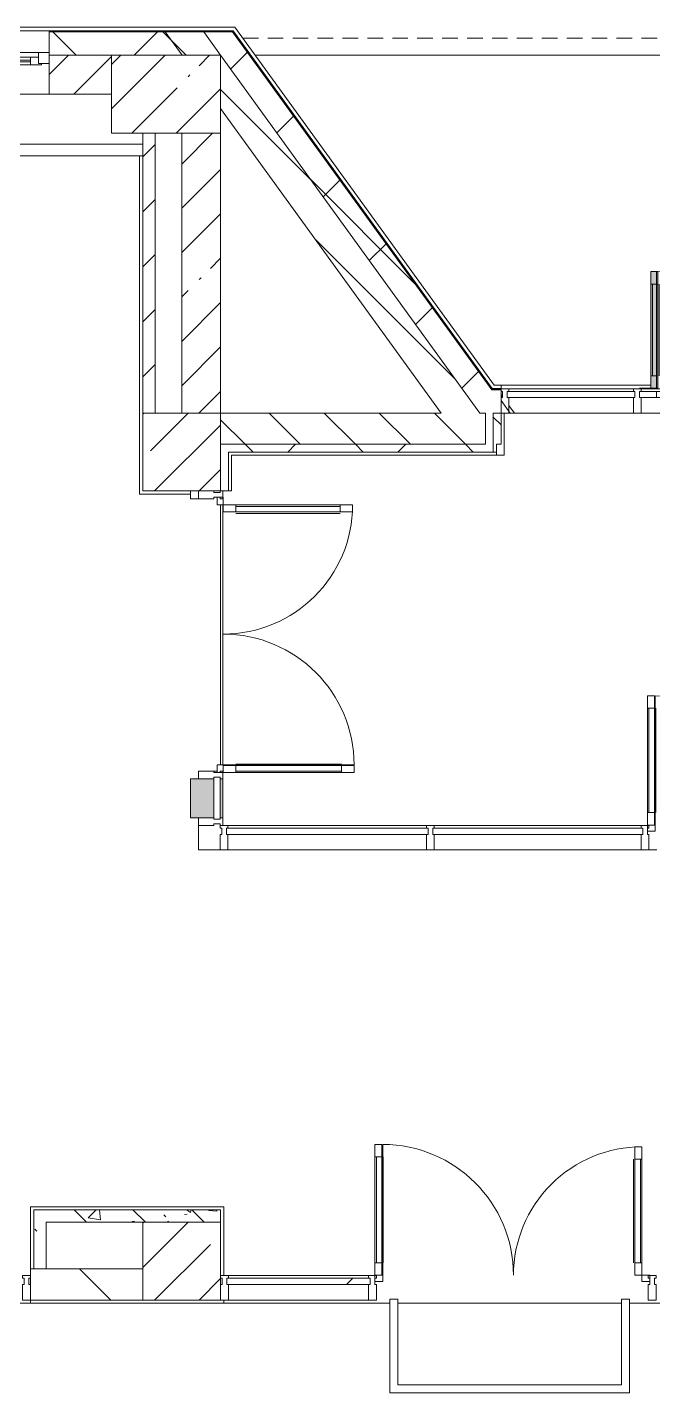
# Model space of a CAD drawing. Header units: millimetres. Extents: x -4185 to 186529, y -8553 to 29097.
# Drawn here: x 169328 to 173343, y 12805 to 21580 of the extents above; entities that cross this region are included whole.
import ezdxf

# ---------------------------------------------------------------- set-up
doc = ezdxf.new("R2010")
doc.units = ezdxf.units.MM
doc.linetypes.add('200_ШТРИХ__ш1_п0_6_', pattern=[160, 100, -60])
for name, color, linetype, lineweight, true_color in [('A-DETL-GENF-6', 7, 'Continuous', 5, 0xaaaaaa), ('A-DETL-GENF-7', 7, 'Continuous', 5, 0xe2e2e2), ('A-DOOR-3', 7, 'Continuous', 5, 0xaaaaaa), ('A-FLOR-1', 7, 'Continuous', 5, 0xaaaaaa), ('A-GLAZ-CWMG-4', 7, 'Continuous', 5, 0x383e42), ('I-WALL-5', 7, 'Continuous', 5, 0x787878)]:
    doc.layers.add(name, color=color, linetype=linetype, lineweight=lineweight, true_color=true_color)
for name, color, linetype, lineweight in [('A-DETL-MBND-1', 7, '200_ШТРИХ__ш1_п0_6_', 9), ('A-GLAZ-2', 7, 'Continuous', 5), ('A-GLAZ-CURT-2', 7, 'Continuous', 5), ('A-GLAZ-CWMG-2', 7, 'Continuous', 5), ('A-WALL', 7, 'Continuous', 9), ('A-WALL-2', 7, 'Continuous', 5), ('I-WALL-3', 7, 'Continuous', 5), ('S-COLS-2', 7, 'Continuous', 5)]:
    doc.layers.add(name, color=color, linetype=linetype, lineweight=lineweight)
pattern_1 = [(45, (59518.7, 0), (-353.5534, 353.5534), []), (135, (59518.7, 0), (-353.5534, -353.5534), [])]
pattern_2 = [(45, (59518.7, 0), (-285.1231, 285.1231), []), (45, (59803.8, 0), (-285.1231, 285.1231), [504.031, -100.806, 16.764, -84.042])]
pattern_3 = [(135, (59518.68, 0), (-176.7767, -176.7767), [])]
pattern_4 = [(135, (59518.7, 0), (-377.1708, -377.1708), [533.4, -88.9, 17.78, -88.9]), (135, (59518.7, 376.94), (-377.1708, -377.1708), []), (50, (59518.7, 0), (637.6445, -55.7866), [66.675, -733.425]), (355, (59518.7, 0), (-123.3494, 668.6992), [53.34, -586.74]), (100.451, (59571.8, -4.65), (514.299, 612.908), [56.665, -623.315]), (46.184, (59518.7, 177.8), (948.7764, -147.1497), [100.012, -1100.137]), (96.636, (59597.7, 165.5), (830.909, 865.997), [84.998, -934.973]), (351.184, (59518.7, 177.8), (830.918, 865.988), [80.01, -880.11]), (21, (59607.6, 133.35), (530.6506, -357.9283), [66.675, -733.425]), (326, (59607.6, 133.35), (216.308, 644.6585), [53.34, -586.74]), (71.451, (59651.8, 103.5), (746.9596, 286.7243), [56.665, -623.315]), (37.5, (59518.68, 0), (10.81053, 295.9426), [16.764, -562.864, 16.764, -578.866, -588.962]), (37.5, (59518.68, 0), (10.81053, 295.9426), [-1175.258, 16.764, -572.198]), (7.5, (59518.68, 0), (233.8692, 350.63175), [16.764, -322.834, 16.764, -549.529, -224.472]), (7.5, (59518.68, 0), (233.8692, 350.63175), [-905.891, 16.764, -207.708]), (327.5, (59320.43, 0), (474.5678, -20.0513), [16.764, -205.486, 16.764, -676.656, -920.115]), (327.5, (59320.43, 0), (474.5678, -20.0513), [-915.67, 16.764, -903.351]), (317.5, (59231.53, 0), (518.4522, 88.9934), [16.764, -272.161, 16.764, -443.738, -653.415]), (317.5, (59231.53, 0), (518.4522, 88.9934), [-749.427, 16.764, -636.651])]

# ---------------------------------------------------------------- blocks, each defined once
blk = doc.blocks.new('120_Окно_СКБ_1Ст - 120_Окно_СКБ_1Ст 900х2500_h_ с форточкой-22876038-1_10_1_птичка')
at = {"layer": 'A-GLAZ-2'}
for p, q in [((-450, -127), (-450, -57)), ((-450, -57), (-380, -57)), ((450, -57), (-450, -57)), ((-380, -57), (-380, -127)), ((380, -87), (-380, -87)), ((-380, -87), (-380, -127)), ((-330, -137), (-330, -87)), ((330, -137), (330, -87)), ((380, -127), (380, -57)), ((380, -57), (450, -57)), ((380, -127), (380, -87)), ((450, -57), (450, -127)), ((-380, -127), (-450, -127)), ((-450, -127), (-400, -127)), ((-380, -127), (-400, -127)), ((-400, -127), (-400, -137)), ((-400, -137), (400, -137)), ((400, -137), (-400, -137)), ((-330, -107), (330, -107)), ((330, -117), (-330, -117)), ((450, -127), (380, -127)), ((400, -127), (380, -127)), ((400, -127), (450, -127)), ((400, -137), (400, -127))]:
    blk.add_line(p, q, dxfattribs=at)
blk = doc.blocks.new('Системная панель - Стекло - 40мм-24261323-1_10_1_птичка')
at = {"layer": 'A-GLAZ-CURT-2'}
for p, q in [((410, 0), (-410, 0)), ((-410, 0), (-410, -40)), ((410, -40), (410, 0)), ((-410, -40), (410, -40))]:
    blk.add_line(p, q, dxfattribs=at)
blk = doc.blocks.new('Прямоугольный импост - Импост структурный с накладкой - 160мм-V195-1_10_1_птичка')
at = {"layer": 'A-GLAZ-CWMG-2'}
for p, q in [((113700.4, 19257), (112900.4, 19257)), ((113700.4, 19100), (112936, 19100))]:
    blk.add_line(p, q, dxfattribs=at)
blk = doc.blocks.new('Дверь_Витражная_СКБ_2Ст - ВН-5-31911725-1_10_1_птичка')
at = {"layer": 'A-DETL-GENF-7'}
for points in [[(-788, 20), (-743, 20), (-743, 770), (-788, 770), (-788, 40)], [(746, 20), (752, 20), (752, 774), (707, 774), (707, 20)]]:
    blk.add_hatch(color=256, dxfattribs=at).paths.add_polyline_path(points)
at = {"layer": 'A-DETL-GENF-6'}
for p, q in [((-788, 770), (-743, 770)), ((-788, 770), (-788, 20)), ((-743, 770), (-788, 770)), ((-788, 770), (-788, 20)), ((-743, 770), (-743, 20)), ((-743, 20), (-743, 770)), ((752, 774), (707, 774)), ((707, 774), (707, 20)), ((752, 774), (707, 774)), ((707, 774), (707, 20)), ((752, 774), (752, 20)), ((752, 20), (752, 774)), ((-788, 690), (-743, 690)), ((-778, 690), (-778, 100)), ((-734, 690), (-734, 100)), ((698, 694), (698, 100)), ((752, 694), (707, 694)), ((742, 694), (742, 100)), ((-788, 100), (-743, 100)), ((752, 100), (707, 100)), ((-752, 20), (-860, 20)), ((-752, 20), (-860, 20)), ((-743, 20), (-788, 20)), ((-788, 20), (-743, 20)), ((707, 20), (752, 20)), ((707, 20), (752, 20)), ((752, 20), (860, 20)), ((860, 20), (752, 20))]:
    blk.add_line(p, q, dxfattribs=at)
at = {"layer": 'A-DOOR-3'}
for p, q in [((-752, 770), (-752, 20)), ((752, 774), (752, 20)), ((-752, 0), (-860, 0)), ((-860, 0), (-860, -40)), ((-752, -40), (-752, 0)), ((860, 0), (752, 0)), ((752, 0), (752, -40)), ((860, -40), (860, 0)), ((-860, -40), (-752, -40)), ((752, -40), (860, -40))]:
    blk.add_line(p, q, dxfattribs=at)
for centre, radius, start, end in [((-752, 20), 750, 360, 90), ((752, 20), 754, 90, 180)]:
    blk.add_arc(centre, radius, start, end, dxfattribs=at)
blk = doc.blocks.new('Прямоугольный импост - Импост структурный с накладкой - 160мм-24260934-1_10_1_птичка')
at = {"layer": 'A-GLAZ-CWMG-2'}
for p, q in [((115450.4, 19257), (113750.4, 19257)), ((115352.4, 19240), (113848.4, 19240)), ((115352.4, 19200), (113848.4, 19200)), ((115450.4, 19100), (113750.4, 19100))]:
    blk.add_line(p, q, dxfattribs=at)
blk = doc.blocks.new('Прямоугольный импост - Импост структурный с накладкой - 160мм-18693360-1_10_1_птичка')
at = {"layer": 'A-GLAZ-CWMG-2'}
for p, q in [((-25, 40), (-25, 140)), ((-25, 140), (25, 140)), ((25, 140), (25, 40)), ((-15, 40), (-25, 40)), ((-25, -17), (-25, 0)), ((-25, 0), (-15, 0)), ((-15, 0), (-15, 40)), ((25, 0), (25, -17)), ((25, -17), (-25, -17))]:
    blk.add_line(p, q, dxfattribs=at)
blk = doc.blocks.new('Прямоугольный импост - Импост структурный с накладкой - 160мм Темный-V192-1_10_1_птичка')
at = {"layer": 'A-GLAZ-CWMG-2'}
for p, q in [((-50, 0), (-50, 17)), ((-50, 17), (0, 17)), ((-40, 0), (-50, 0)), ((-40, -40), (-40, 0)), ((0, 0), (-10, 0)), ((-10, 0), (-10, -40)), ((0, 17), (0, 0)), ((-50, -140), (-50, -40)), ((-50, -40), (-40, -40)), ((-10, -40), (0, -40)), ((0, -40), (0, -140)), ((0, -140), (-50, -140))]:
    blk.add_line(p, q, dxfattribs=at)
blk = doc.blocks.new('Дверь_Витражная_остекление_ - ВВ-14 остекление-32472302-1_10_1_птичка')
at = {"layer": 'A-DETL-GENF-7'}
blk.add_hatch(color=256, dxfattribs=at).paths.add_polyline_path([(-792.9, -20), (-835, -20), (-835, -41.3), (-818.7, -33.1)])
at = {"layer": 'A-DETL-GENF-6'}
for p, q in [((-790, -20), (-835, -20)), ((-835, -860), (-835, -20)), ((-790, -20), (-835, -20)), ((-835, -20), (-835, -860)), ((-790, -860), (-790, -20)), ((-790, -860), (-790, -20)), ((840, -850), (840, -20)), ((840, -20), (840, -850)), ((885, -850), (885, -20)), ((885, -850), (885, -20)), ((-835, -100), (-790, -100)), ((-825, -780), (-825, -100)), ((-781, -780), (-781, -100)), ((831, -770), (831, -100)), ((885, -100), (840, -100)), ((875, -770), (875, -100)), ((-835, -780), (-790, -780)), ((885, -770), (840, -770)), ((-835, -860), (-790, -860)), ((-835, -860), (-790, -860)), ((885, -850), (840, -850)), ((840, -850), (885, -850))]:
    blk.add_line(p, q, dxfattribs=at)
at = {"layer": 'A-DOOR-3'}
for p, q in [((-885, 20), (-835, 20)), ((-885, -20), (-885, 20)), ((-835, 20), (-835, -20)), ((835, 20), (885, 20)), ((835, -20), (835, 20)), ((885, 20), (885, -20)), ((-835, -20), (-885, -20)), ((-835, -860), (-835, -20)), ((835, -850), (835, -20)), ((885, -20), (835, -20))]:
    blk.add_line(p, q, dxfattribs=at)
for centre, radius, start, end in [((-835, -20), 840, 270, 0), ((835, -20), 830, 180, 270)]:
    blk.add_arc(centre, radius, start, end, dxfattribs=at)
blk = doc.blocks.new('BSC_Колонна _Прямоугольная - 500х500-21690934-1_10_1_птичка')
at = {"layer": 'S-COLS-2'}
h = blk.add_hatch(dxfattribs=at)
h.set_pattern_fill('FP_155', color=256, style=0, pattern_type=2)
h.set_pattern_definition([(45, (-110800, -18850), (-285.1231, 285.1231), []), (45, (-110514.88, -18850), (-285.1231, 285.1231), [504.031, -100.806, 16.764, -84.042])])
h.paths.add_polyline_path([(148.5, -250), (250, -250), (250, 250), (-250, 250), (-250, -250), (132.5, -250)])
for p, q in [((250, 250), (-250, 250)), ((-250, 250), (-250, -250)), ((250, -250), (250, 250)), ((-250, -250), (250, -250))]:
    blk.add_line(p, q, dxfattribs=at)
blk = doc.blocks.new('Системная панель - Стекло - 40мм-32472403-1_10_1_птичка')
at = {"layer": 'A-GLAZ-CURT-2'}
for p, q in [((674.2, 40), (-674.2, 40)), ((-674.2, 40), (-674.2, 0)), ((-674.2, 0), (674.2, 0)), ((674.2, 0), (674.2, 40))]:
    blk.add_line(p, q, dxfattribs=at)
blk = doc.blocks.new('Прямоугольный импост - Импост структурный с накладкой - 160мм Темный-32472298-1_10_1_птичка')
at = {"layer": 'A-GLAZ-CWMG-2'}
for p, q in [((112422, 16450), (113750.4, 16450)), ((112422, 16293), (113750.4, 16293))]:
    blk.add_line(p, q, dxfattribs=at)
blk = doc.blocks.new('Прямоугольный импост - Импост структурный с накладкой - 160мм Темный-V194-1_10_1_птичка')
at = {"layer": 'A-GLAZ-CWMG-2'}
for p, q in [((-25, 0), (-25, 17)), ((-25, 17), (25, 17)), ((-15, 0), (-25, 0)), ((-15, -40), (-15, 0)), ((25, 0), (15, 0)), ((15, 0), (15, -40)), ((25, 17), (25, 0)), ((-25, -140), (-25, -40)), ((-25, -40), (-15, -40)), ((15, -40), (25, -40)), ((25, -40), (25, -140)), ((25, -140), (-25, -140))]:
    blk.add_line(p, q, dxfattribs=at)
blk = doc.blocks.new('Прямоугольный импост - Импост структурный с накладкой - 160мм Темный-32356295-1_10_1_птичка')
at = {"layer": 'A-GLAZ-CWMG-2'}
for p, q in [((-50, 40), (-50, 140)), ((-50, 140), (0, 140)), ((0, 140), (0, 40)), ((-40, 40), (-50, 40)), ((-50, -17), (-50, 0)), ((-50, 0), (-40, 0)), ((-40, 0), (-40, 40)), ((-10, 40), (-10, 0)), ((0, 40), (-10, 40)), ((-10, 0), (0, 0)), ((0, 0), (0, -17)), ((0, -17), (-50, -17))]:
    blk.add_line(p, q, dxfattribs=at)
blk = doc.blocks.new('Дверь_Витражная_остекление_ - ВВ-15 остекление-32355915-1_10_1_птичка')
at = {"layer": 'A-DETL-GENF-6'}
for p, q in [((-835, 850), (-790, 850)), ((-835, 850), (-835, 20)), ((-790, 850), (-835, 850)), ((-835, 850), (-835, 20)), ((-790, 850), (-790, 20)), ((-790, 20), (-790, 850)), ((885, 860), (840, 860)), ((840, 860), (840, 20)), ((885, 860), (840, 860)), ((840, 860), (840, 20)), ((885, 860), (885, 20)), ((885, 20), (885, 860)), ((-835, 770), (-790, 770)), ((-825, 770), (-825, 100)), ((-781, 770), (-781, 100)), ((831, 780), (831, 100)), ((885, 780), (840, 780)), ((875, 780), (875, 100)), ((-835, 100), (-790, 100)), ((885, 100), (840, 100)), ((-790, 20), (-835, 20)), ((-835, 20), (-790, 20))]:
    blk.add_line(p, q, dxfattribs=at)
at = {"layer": 'A-DOOR-3'}
for p, q in [((-835, 850), (-835, 20)), ((835, 860), (835, 20)), ((-835, 20), (-885, 20)), ((-885, 20), (-885, -20)), ((-835, -20), (-835, 20)), ((885, 20), (835, 20)), ((835, 20), (835, -20)), ((885, -20), (885, 20)), ((-885, -20), (-835, -20)), ((835, -20), (885, -20))]:
    blk.add_line(p, q, dxfattribs=at)
for centre, radius, start, end in [((-835, 20), 830, 360, 90), ((835, 20), 840, 90, 180)]:
    blk.add_arc(centre, radius, start, end, dxfattribs=at)
blk = doc.blocks.new('Прямоугольный импост - Импост структурный с накладкой - 160мм-32356289-1_10_1_птичка')
at = {"layer": 'A-GLAZ-CWMG-2'}
for p, q in [((-25, 140), (25, 140)), ((25, 140), (25, 40)), ((-15, 40), (-25, 40)), ((-25, 0), (-15, 0)), ((-15, 0), (-15, 40)), ((15, 40), (15, 0)), ((25, 40), (15, 40)), ((15, 0), (25, 0)), ((25, 0), (25, -17)), ((-25, -17), (-25, -3)), ((25, -17), (-25, -17))]:
    blk.add_line(p, q, dxfattribs=at)
blk = doc.blocks.new('Системная панель - Стекло - 40мм-32356190-1_10_1_птичка')
at = {"layer": 'A-GLAZ-CURT-2'}
for p, q in [((135, 0), (-135, 0)), ((-135, 0), (-135, -40)), ((135, -40), (135, 0)), ((-135, -40), (135, -40))]:
    blk.add_line(p, q, dxfattribs=at)
blk = doc.blocks.new('Прямоугольный импост - Импост структурный с накладкой - 190мм-32819534-1_10_1_птичка')
at = {"layer": 'A-GLAZ-CWMG-4'}
for points in [[(110857, 16500), (111007, 16500), (111007, 16750), (110857, 16745), (110857, 16505)], [(111064, 16500), (111064, 16750), (111047, 16750), (111047, 16500)]]:
    blk.add_hatch(color=256, dxfattribs=at).paths.add_polyline_path(points)
at = {"layer": 'A-GLAZ-CWMG-2'}
for p, q in [((110857, 16750), (110907, 16750)), ((110857, 16500), (110857, 16750)), ((111064, 16500), (111064, 16750)), ((110907, 16500), (110857, 16500))]:
    blk.add_line(p, q, dxfattribs=at)
blk = doc.blocks.new('Прямоугольный импост - Импост структурный с накладкой - 160мм Темный-32356291-1_10_1_птичка')
at = {"layer": 'A-GLAZ-CWMG-2'}
for p, q in [((-25, 40), (-25, 140)), ((-25, 140), (25, 140)), ((25, 140), (25, 40)), ((-15, 40), (-25, 40)), ((-25, -17), (-25, 0)), ((-25, 0), (-15, 0)), ((-15, 0), (-15, 40)), ((15, 40), (15, 0)), ((25, 40), (15, 40)), ((15, 0), (25, 0)), ((25, 0), (25, -17)), ((25, -17), (-25, -17))]:
    blk.add_line(p, q, dxfattribs=at)
blk = doc.blocks.new('Прямоугольный импост - Импост структурный с накладкой - 160мм-22960065-1_10_1_птичка')
at = {"layer": 'A-GLAZ-CWMG-2'}
for p, q in [((0, 140), (-50, 140)), ((-50, 140), (-50, 40)), ((0, 40), (0, 140)), ((-50, 40), (-40, 40)), ((-40, 0), (-50, 0)), ((-50, 0), (-50, -17)), ((-40, 40), (-40, 0)), ((-10, 0), (-10, 40)), ((-10, 40), (0, 40)), ((0, 0), (-10, 0)), ((0, -17), (0, 0)), ((-50, -17), (0, -17))]:
    blk.add_line(p, q, dxfattribs=at)
blk = doc.blocks.new('BSC_Колонна _Прямоугольная - 700х500-V239-1_10_1_птичка')
at = {"layer": 'S-COLS-2'}
h = blk.add_hatch(dxfattribs=at)
h.set_pattern_fill('FP_194', color=256, style=0, pattern_type=2)
h.set_pattern_definition([(45, (-110700, -21150), (-285.1231, 285.1231), []), (45, (-110414.88, -21150), (-285.1231, 285.1231), [504.031, -100.806, 16.764, -84.042])])
h.paths.add_polyline_path([(-350, -250), (350, -250), (350, 250), (-350, 250), (-350, 0)])
for p, q in [((350, 250), (-350, 250)), ((-350, 250), (-350, -250)), ((350, -250), (350, 250)), ((-350, -250), (350, -250))]:
    blk.add_line(p, q, dxfattribs=at)
blk = doc.blocks.new('Системная панель - Стекло - 40мм-32472267-1_10_1_птичка')
at = {"layer": 'A-GLAZ-CURT-2'}
for p, q in [((647.5, 40), (-647.5, 40)), ((-647.5, 40), (-647.5, 0)), ((-647.5, 0), (647.5, 0)), ((647.5, 0), (647.5, 40))]:
    blk.add_line(p, q, dxfattribs=at)
blk = doc.blocks.new('Прямоугольный импост - Импост структурный с накладкой - 160мм Темный-32472263-1_10_1_птичка')
at = {"layer": 'A-GLAZ-CWMG-2'}
for p, q in [((111097, 16450), (112372, 16450)), ((111097, 16293), (112372, 16293))]:
    blk.add_line(p, q, dxfattribs=at)
blk = doc.blocks.new('Системная панель - Стекло - 40мм-32354452-1_10_1_птичка')
at = {"layer": 'A-GLAZ-CURT-2'}
h = blk.add_hatch(dxfattribs=at)
h.set_pattern_fill('FP_200', color=256, style=0, pattern_type=2)
h.set_pattern_definition([(225, (112050.2, 13040), (1414.214, -1414.214), [1000, -3000]), (225, (113050.2, 13540), (1414.214, -1414.214), [3000, -1000]), (225, (111050.2, 14040), (1414.214, -1414.214), [1000, -3000])])
h.paths.add_polyline_path([(460.2, 40), (-460.2, 40), (-459.8, 0), (460.2, 0)])
for p, q in [((460.2, 40), (-460.2, 40)), ((-460.2, 40), (-460.2, 0)), ((-460.2, 0), (460.2, 0)), ((460.2, 0), (460.2, 40))]:
    blk.add_line(p, q, dxfattribs=at)
blk = doc.blocks.new('Прямоугольный импост - Импост структурный с накладкой - 160мм Темный-32355003-1_10_1_птичка')
at = {"layer": 'A-GLAZ-CWMG-2'}
for p, q in [((111100, 13557), (112000.4, 13557)), ((111100, 13400), (112000.4, 13400))]:
    blk.add_line(p, q, dxfattribs=at)
blk = doc.blocks.new('Прямоугольный импост - Импост структурный с накладкой - 190мм-32819424-1_10_1_птичка')
at = {"layer": 'A-GLAZ-CWMG-2'}
for p, q in [((0, 190), (-50, 190)), ((-50, 190), (-50, 40)), ((-50, 40), (-40, 40)), ((-40, 0), (-50, 0)), ((-50, 0), (-50, -17)), ((-40, 40), (-40, 0)), ((-10, 0), (-10, 40)), ((-10, 40), (0, 40)), ((0, 0), (-10, 0)), ((-50, -17), (0, -17)), ((0, -17), (0, -3))]:
    blk.add_line(p, q, dxfattribs=at)
blk = doc.blocks.new('Прямоугольный импост - Импост структурный с накладкой - 160мм Темный-30755595-1_10_1_птичка')
at = {"layer": 'A-GLAZ-CWMG-2'}
for p, q in [((0, 17), (-50, 17)), ((-50, 17), (-50, 0)), ((-50, 0), (-40, 0)), ((-40, 0), (-40, -40)), ((-10, -40), (-10, 0)), ((-10, 0), (0, 0)), ((0, 0), (0, 17)), ((-40, -40), (-50, -40)), ((-50, -40), (-50, -140)), ((0, -40), (-10, -40)), ((0, -140), (0, -40)), ((-50, -140), (0, -140))]:
    blk.add_line(p, q, dxfattribs=at)
blk = doc.blocks.new('Дверь_Витражная_остекление_ - ВВ-13 остекление-32355241-1_10_1_птичка')
at = {"layer": 'A-DETL-GENF-6'}
for p, q in [((-787.5, -20), (-832.5, -20)), ((-832.5, -845), (-832.5, -20)), ((-787.5, -20), (-832.5, -20)), ((-832.5, -20), (-832.5, -845)), ((-787.5, -845), (-787.5, -20)), ((-787.5, -845), (-787.5, -20)), ((837.5, -860), (837.5, -20)), ((837.5, -20), (837.5, -860)), ((882.5, -860), (882.5, -20)), ((882.5, -860), (882.5, -20)), ((-832.5, -100), (-787.5, -100)), ((-822.5, -765), (-822.5, -100)), ((-778.5, -765), (-778.5, -100)), ((828.5, -780), (828.5, -100)), ((882.5, -100), (837.5, -100)), ((872.5, -780), (872.5, -100)), ((-832.5, -765), (-787.5, -765)), ((882.5, -780), (837.5, -780)), ((-832.5, -845), (-787.5, -845)), ((-832.5, -845), (-787.5, -845)), ((882.5, -860), (837.5, -860)), ((837.5, -860), (882.5, -860))]:
    blk.add_line(p, q, dxfattribs=at)
at = {"layer": 'A-DOOR-3'}
for p, q in [((-882.5, 20), (-832.5, 20)), ((-882.5, -20), (-882.5, 20)), ((-832.5, 20), (-832.5, -20)), ((832.5, 20), (882.5, 20)), ((832.5, -20), (832.5, 20)), ((882.5, 20), (882.5, -20)), ((-832.5, -20), (-882.5, -20)), ((-832.5, -845), (-832.5, -20)), ((832.5, -860), (832.5, -20)), ((882.5, -20), (832.5, -20))]:
    blk.add_line(p, q, dxfattribs=at)
for centre, radius, start, end in [((-832.5, -20), 825, 270, 0), ((832.5, -20), 840, 180, 270)]:
    blk.add_arc(centre, radius, start, end, dxfattribs=at)
blk = doc.blocks.new('Зашивка приборов отопления1 - Зашивка приборов отопления-33268338-1_10_1_птичка')
at = {"layer": 'A-WALL-2'}
for p, q in [((109950, 21150), (109050, 21150)), ((108470, 20829), (110550, 20829)), ((110550, 20829), (108470, 20829)), ((108470, 20754), (110550, 20754))]:
    blk.add_line(p, q, dxfattribs=at)

msp = doc.modelspace()

# ---------------------------------------------------------------- hatches: boundary and pattern name
at = {"layer": 'A-WALL-2'}
h = msp.add_hatch(dxfattribs=at)
h.set_pattern_fill('FP_109', color=256, style=0, pattern_type=2)
h.set_pattern_definition(pattern_1)
h.paths.add_polyline_path([(162968.7, 21400), (164168.7, 21400), (164168.7, 21550), (162968.7, 21550), (162968.7, 21486)])
h.paths.add_polyline_path([(169468.7, 21400), (170321.8, 21400), (170213.3, 21550), (169468.7, 21550)])
h.paths.add_polyline_path([(152578.7, 21400), (152828.7, 21400), (152825.1, 21550), (152578.7, 21550)])
h.paths.add_polyline_path([(168568.7, 21400), (168568.7, 21550), (167268.7, 21550), (167268.7, 21400), (168143.5, 21400)])
h.paths.add_polyline_path([(156198.7, 21400), (160668.7, 21400), (160668.7, 21550), (156128.7, 21550), (156128.7, 21400)])
h.paths.add_polyline_path([(170753.8, 21400), (170645.3, 21550), (170460.2, 21550), (170568.7, 21400), (170645.3, 21400)])
h.paths.add_polyline_path([(166368.7, 21400), (166368.7, 21550), (165068.7, 21550), (165068.7, 21400), (166284.6, 21400)])
h = msp.add_hatch(dxfattribs=at)
h.set_pattern_fill('FP_91', color=256, style=0, pattern_type=2)
h.set_pattern_definition(pattern_3)
h.paths.add_polyline_path([(171985.7, 19100), (172232.5, 19100), (170568.7, 21400), (170568.7, 21058.8), (171861.4, 19271.7)])
h.paths.add_polyline_path([(170321.8, 21400), (170568.7, 21400), (170460.2, 21550), (170213.3, 21550)])
h = msp.add_hatch(dxfattribs=at)
h.set_pattern_fill('FP_109', color=256, style=0, pattern_type=2)
h.set_pattern_definition(pattern_1)
h.paths.add_polyline_path([(172409.1, 19100), (172417.6, 19100), (172319.1, 19236.2), (172339.1, 19100), (172389.1, 19100)])
h.paths.add_polyline_path([(172232.5, 19100), (172269.1, 19100), (172269.1, 19305.3), (170753.8, 21400), (170568.7, 21400), (172207.6, 19134.5)])
h = msp.add_hatch(dxfattribs=at)
h.set_pattern_fill('FP_109', color=256, style=0, pattern_type=2)
h.set_pattern_definition(pattern_1)
h.paths.add_polyline_path([(172427.5, 19100), (172409.1, 19125), (172419.1, 19100)])
h.paths.add_polyline_path([(172324.5, 19100), (172339.1, 19100), (172319.1, 19218.2), (172319.1, 19100)])
h.paths.add_polyline_path([(180370.7, 19100), (180378.7, 19100), (180375.7, 19250), (178936.7, 19250), (178936.7, 19100), (179297.2, 19100)])
h.paths.add_polyline_path([(177528.7, 19100), (177720.7, 19100), (177720.7, 19250), (175019.1, 19250), (175019.1, 19100), (177438.3, 19100)])
h.paths.add_polyline_path([(172375, 19158.9), (172376.2, 19170.9), (172369.1, 19180.7), (172369.1, 19250), (172319, 19250), (172324.5, 19228.8), (172369.1, 19167.1)])
h = msp.add_hatch(dxfattribs=at)
h.set_pattern_fill('FP_91', color=256, style=0, pattern_type=2)
h.set_pattern_definition(pattern_3)
h.paths.add_polyline_path([(170628.7, 18900), (172269.1, 18900), (172269.1, 19100), (170568.7, 19100), (170568.7, 18900), (170618.7, 18900)])
h.paths.add_polyline_path([(177262.9, 18900), (177328.7, 18900), (177328.7, 19100), (175619.1, 19100), (175619.1, 18900), (177258.7, 18900)])
h.paths.add_polyline_path([(172369.1, 18900), (172369.1, 19100), (172319.1, 19100), (172319.1, 18900), (172339.1, 18900)])
h.paths.add_polyline_path([(175069.1, 18900), (175069.1, 19100), (175019.1, 19097), (175023, 18900), (175051.8, 18900)])
at = {"layer": 'I-WALL-3'}
h = msp.add_hatch(dxfattribs=at)
h.set_pattern_fill('FP_90', color=256, style=0, pattern_type=2)
h.set_pattern_definition(pattern_2)
h.paths.add_polyline_path([(162968.7, 21150), (164168.7, 21150), (164168.7, 21400), (162968.7, 21400), (162968.7, 21217.1)])
h.paths.add_polyline_path([(160318.7, 21150), (160668.7, 21150), (160668.7, 21400), (160318.7, 21400), (160318.7, 21153.4)])
h.paths.add_polyline_path([(165568.7, 21150), (166368.7, 21150), (166368.7, 21400), (165568.7, 21400), (165568.7, 21246.2)])
h.paths.add_polyline_path([(167743.7, 21150), (168568.7, 21150), (168568.7, 21400), (167268.7, 21400), (167268.7, 21150), (167693.7, 21150)])
h.paths.add_polyline_path([(169468.7, 21150), (169868.7, 21150), (169868.7, 21400), (169468.7, 21400), (169468.7, 21342.3)])
h = msp.add_hatch(dxfattribs=at)
h.set_pattern_fill('FP_107', color=256, style=0, pattern_type=2)
h.set_pattern_definition([(45, (59518.68, 0), (-176.7767, 176.7767), [])])
h.paths.add_polyline_path([(170068.7, 19100), (170148.7, 19100), (170148.7, 20900), (170068.7, 20900), (170068.7, 19120)])
h = msp.add_hatch(dxfattribs=at)
h.set_pattern_fill('FP_90', color=256, style=0, pattern_type=2)
h.set_pattern_definition(pattern_2)
h.paths.add_polyline_path([(170568.7, 19100), (170568.7, 20900), (170318.7, 20900), (170321.8, 19100), (170385.7, 19100)])
h = msp.add_hatch(dxfattribs=at)
h.set_pattern_fill('FP_109', color=256, style=0, pattern_type=2)
h.set_pattern_definition(pattern_1)
h.paths.add_polyline_path([(172211.8, 18850), (172319.1, 18850), (172319.1, 18900), (170618.7, 18900), (170623.8, 18850), (171861.4, 18850)])
h = msp.add_hatch(dxfattribs=at)
h.set_pattern_fill('FP_108', color=256, style=0, pattern_type=2)
h.set_pattern_definition([(135, (59518.7, 0), (-353.5534, -353.5534), [])])
h.paths.add_polyline_path([(165001.6, 13400), (165068.7, 13400), (165068.7, 13600), (164918.7, 13600), (164918.7, 13400)])
h.paths.add_polyline_path([(170068.7, 13400), (170068.7, 13600), (169347.7, 13600), (169348.7, 13400), (170002.5, 13400)])
h.paths.add_polyline_path([(165568.7, 13400), (166128.7, 13400), (166128.7, 13600), (165568.7, 13600)])
h.paths.add_polyline_path([(160707.7, 13400), (160916.7, 13400), (160916.7, 13600), (160618.7, 13600), (160618.7, 13400), (160696.7, 13400)])
at = {"layer": 'I-WALL-5'}
h = msp.add_hatch(dxfattribs=at)
h.set_pattern_fill('FP_120', color=256, style=0, pattern_type=2)
h.set_pattern_definition(pattern_4)
h.paths.add_polyline_path([(169368.7, 13600), (169448.7, 13600), (169448.7, 13980), (169368.7, 13980)])
h = msp.add_hatch(dxfattribs=at)
h.set_pattern_fill('FP_120', color=256, style=0, pattern_type=2)
h.set_pattern_definition(pattern_4)
h.paths.add_polyline_path([(170068.7, 13900), (170568.7, 13900), (170568.7, 13980), (169448.7, 13980), (169448.7, 13900), (170002.5, 13900)])
at = {"layer": 'S-COLS-2'}
h = msp.add_hatch(dxfattribs=at)
h.set_pattern_fill('FP_90', color=256, style=0, pattern_type=2)
h.set_pattern_definition(pattern_2)
h.paths.add_polyline_path([(170568.7, 13400), (170568.7, 13900), (170068.7, 13900), (170068.7, 13400), (170425.7, 13400)])

# ---------------------------------------------------------------- linework, layer by layer
at = {"layer": 'A-DETL-MBND-1'}
for p, q in [((170711.3, 21510), (179488.7, 21510)), ((179488.7, 21400), (170790.8, 21400))]:
    msp.add_line(p, q, dxfattribs=at)
at = {"layer": 'A-FLOR-1'}
for p, q in [((179488.7, 21400), (170790.8, 21400)), ((170048.7, 19120), (170048.7, 20754)), ((170047.7, 18580), (170047.7, 19120)), ((170047.7, 19120), (170048.7, 19120)), ((172389.1, 19100), (172389.1, 18830)), ((172389.1, 18830), (172339.1, 18830)), ((170375.7, 18580), (170047.7, 18580)), ((170568.7, 16840), (170568.7, 18510)), ((170582.7, 18510), (170582.7, 16840)), ((170525.7, 16800), (170545.7, 16800)), ((170425.7, 16293), (170425.7, 16450)), ((170565.7, 16293), (170425.7, 16293)), ((173369.1, 16293), (173319.1, 16293)), ((169348.7, 13600), (169348.7, 14000)), ((169348.7, 14000), (170588.7, 14000)), ((170588.7, 14000), (170588.7, 13557)), ((167802.5, 13380), (170588.7, 13380)), ((169348.7, 13380), (169348.7, 13400.3)), ((170588.7, 13400), (170588.7, 13380)), ((170588.7, 13380), (171655.7, 13380)), ((171705.7, 13404.6), (171655.7, 13404.6)), ((171655.7, 13404.6), (171655.7, 12804.6)), ((171705.7, 12854.6), (171705.7, 13404.6)), ((173142.9, 13380), (171705.7, 13380)), ((173192.9, 13404.6), (173142.9, 13404.6)), ((173142.9, 13404.6), (173142.9, 12854.6)), ((173192.9, 12804.6), (173192.9, 13404.6)), ((173192.9, 13380), (179878.7, 13380)), ((173142.9, 12854.6), (171705.7, 12854.6)), ((171655.7, 12804.6), (173192.9, 12804.6))]:
    msp.add_line(p, q, dxfattribs=at)
at = {"layer": 'A-WALL'}
for p, q in [((169468.7, 21553), (170653, 21553)), ((169468.7, 21550), (170645.3, 21550)), ((170213.3, 21550), (170321.8, 21400)), ((170460.2, 21550), (170568.7, 21400)), ((172309.1, 19250), (170645.3, 21550)), ((172310.7, 19253), (170646.8, 21553)), ((169468.7, 21400), (169868.7, 21400)), ((172369.1, 19250), (172309.1, 19250)), ((172369.1, 19253), (172310.7, 19253)), ((172269.1, 18900), (172269.1, 19100)), ((172319.1, 19100), (172319.1, 18900)), ((172319.1, 19100), (172427.5, 19100)), ((170698.1, 18900), (170568.7, 18900)), ((170618.7, 18850), (170618.7, 18600)), ((172339.1, 18850), (170618.7, 18850))]:
    msp.add_line(p, q, dxfattribs=at)
at = {"layer": 'A-WALL-2'}
for p, q in [((156088.7, 21580), (170660.6, 21580)), ((170649.4, 21558), (165068.7, 21558)), ((169468.7, 21558), (169468.7, 21400)), ((172313.2, 19258), (170649.4, 21558)), ((170660.6, 21580), (172324.5, 19280)), ((170568.7, 21400), (172232.5, 19100)), ((170568.7, 21058.8), (171985.7, 19100)), ((172369.1, 19258), (172313.2, 19258)), ((172324.5, 19280), (173331.1, 19280)), ((172369.1, 19180.7), (172369.1, 19280)), ((172369.1, 19218.2), (172379.1, 19204.4)), ((172427.5, 19100), (172369.1, 19180.7)), ((172419.1, 19149.1), (172454.7, 19100)), ((171985.7, 19100), (170568.7, 19100)), ((172269.1, 19100), (172232.5, 19100)), ((172369.1, 18900), (172369.1, 19100)), ((172427.5, 19100), (172454.7, 19100)), ((170698.1, 18900), (172269.1, 18900)), ((172339.1, 18900), (172369.1, 18900))]:
    msp.add_line(p, q, dxfattribs=at)
at = {"layer": 'I-WALL-3'}
for p, q in [((169468.7, 21400), (169468.7, 21150)), ((169868.7, 21150), (167988.7, 21150)), ((170068.7, 20900), (170068.7, 19100)), ((170148.7, 19100), (170148.7, 20900)), ((170318.7, 20900), (170318.7, 19100)), ((170568.7, 19100), (170568.7, 20900)), ((172319.1, 18900), (172319.1, 18850)), ((172339.1, 18830), (172339.1, 18900)), ((170638.7, 18600), (170638.7, 18830)), ((170638.7, 18830), (172339.1, 18830)), ((170568.7, 18600), (170638.7, 18600)), ((169368.7, 13980), (169368.7, 13600)), ((170568.7, 13980), (169368.7, 13980)), ((170568.7, 13900), (170568.7, 13980)), ((169448.7, 13600), (169448.7, 13900)), ((169448.7, 13900), (170568.7, 13900)), ((170068.7, 13600), (169347.7, 13600)), ((169347.7, 13600), (169347.7, 13400)), ((170068.7, 13400), (170068.7, 13600)), ((169347.7, 13400), (170068.7, 13400))]:
    msp.add_line(p, q, dxfattribs=at)
at = {"layer": 'S-COLS-2'}
for p, q in [((170568.7, 13900), (170068.7, 13900)), ((170068.7, 13900), (170068.7, 13600)), ((170568.7, 13400), (170568.7, 13900)), ((170068.7, 13600), (170068.7, 13400)), ((170068.7, 13400), (170568.7, 13400))]:
    msp.add_line(p, q, dxfattribs=at)

# ---------------------------------------------------------------- block references
at = {"layer": 'A-DOOR-3'}
msp.add_blockref('Дверь_Витражная_СКБ_2Ст - ВН-5-31911725-1_10_1_птичка', (174119.1, 19240), dxfattribs=at)
for name, p, rotation in [('Дверь_Витражная_остекление_ - ВВ-15 остекление-32355915-1_10_1_птичка', (170565.7, 17675), 270), ('Дверь_Витражная_остекление_ - ВВ-14 остекление-32472302-1_10_1_птичка', (174194.1, 16433), 180), ('Дверь_Витражная_остекление_ - ВВ-13 остекление-32355241-1_10_1_птичка', (172441.6, 13540), 180)]:
    msp.add_blockref(name, p, dxfattribs=dict(at, rotation=rotation))
at = {"layer": 'A-GLAZ-2'}
msp.add_blockref('120_Окно_СКБ_1Ст - 120_Окно_СКБ_1Ст 900х2500_h_ с форточкой-22876038-1_10_1_птичка', (169018.7, 21475), dxfattribs=at)
at = {"layer": 'A-GLAZ-CURT-2'}
msp.add_blockref('Системная панель - Стекло - 40мм-24261323-1_10_1_птичка', (172819.1, 19240), dxfattribs=at)
for name, p, rotation in [('Системная панель - Стекло - 40мм-32356190-1_10_1_птичка', (170565.7, 16625), 270), ('Системная панель - Стекло - 40мм-32472267-1_10_1_птичка', (171253.2, 16433), 180), ('Системная панель - Стекло - 40мм-32472403-1_10_1_птичка', (172604.9, 16433), 180), ('Системная панель - Стекло - 40мм-32354452-1_10_1_птичка', (171068.9, 13540), 180)]:
    msp.add_blockref(name, p, dxfattribs=dict(at, rotation=rotation))
at = {"layer": 'A-GLAZ-CWMG-2'}
for name, p, rotation in [('Прямоугольный импост - Импост структурный с накладкой - 160мм-22960065-1_10_1_птичка', (172369.1, 19240), 180), ('Прямоугольный импост - Импост структурный с накладкой - 190мм-32819424-1_10_1_птичка', (170565.7, 18600), 90)]:
    msp.add_blockref(name, p, dxfattribs=dict(at, rotation=rotation))
for name, p in [('Прямоугольный импост - Импост структурный с накладкой - 160мм-V195-1_10_1_птичка', (59518.7, 0)), ('Прямоугольный импост - Импост структурный с накладкой - 160мм-24260934-1_10_1_птичка', (59518.7, 0)), ('Прямоугольный импост - Импост структурный с накладкой - 190мм-32819534-1_10_1_птичка', (59518.7, 0)), ('Прямоугольный импост - Импост структурный с накладкой - 160мм Темный-32472263-1_10_1_птичка', (59518.7, 0)), ('Прямоугольный импост - Импост структурный с накладкой - 160мм Темный-32472298-1_10_1_птичка', (59518.7, 0)), ('Прямоугольный импост - Импост структурный с накладкой - 160мм Темный-30755595-1_10_1_птичка', (169347.7, 13540)), ('Прямоугольный импост - Импост структурный с накладкой - 160мм Темный-32355003-1_10_1_птичка', (59518.7, 0))]:
    msp.add_blockref(name, p, dxfattribs=at)
at = {"layer": 'A-GLAZ-CWMG-2', "extrusion": (0, 0, -1)}
for name, p, rotation in [('Прямоугольный импост - Импост структурный с накладкой - 160мм-18693360-1_10_1_птичка', (-173244.1, 19240), 180), ('Прямоугольный импост - Импост структурный с накладкой - 160мм-32356289-1_10_1_птичка', (-170565.7, 18575), 270), ('Прямоугольный импост - Импост структурный с накладкой - 160мм Темный-32356291-1_10_1_птичка', (-170565.7, 16775), 270), ('Прямоугольный импост - Импост структурный с накладкой - 160мм Темный-32356295-1_10_1_птичка', (-170565.7, 16450), 270)]:
    msp.add_blockref(name, p, dxfattribs=dict(at, rotation=rotation))
for name, p in [('Прямоугольный импост - Импост структурный с накладкой - 160мм Темный-V192-1_10_1_птичка', (-170565.7, 16433)), ('Прямоугольный импост - Импост структурный с накладкой - 160мм Темный-V194-1_10_1_птичка', (-171915.7, 16433)), ('Прямоугольный импост - Импост структурный с накладкой - 160мм Темный-V194-1_10_1_птичка', (-173294.1, 16433)), ('Прямоугольный импост - Импост структурный с накладкой - 160мм Темный-V192-1_10_1_птичка', (-170568.7, 13540)), ('Прямоугольный импост - Импост структурный с накладкой - 160мм Темный-V194-1_10_1_птичка', (-171544.1, 13540)), ('Прямоугольный импост - Импост структурный с накладкой - 160мм Темный-V194-1_10_1_птичка', (-173339.1, 13540))]:
    msp.add_blockref(name, p, dxfattribs=at)
at = {"layer": 'A-WALL-2'}
msp.add_blockref('Зашивка приборов отопления1 - Зашивка приборов отопления-33268338-1_10_1_птичка', (59518.7, 0), dxfattribs=at)
at = {"layer": 'S-COLS-2'}
for name, p in [('BSC_Колонна _Прямоугольная - 700х500-V239-1_10_1_птичка', (170218.7, 21150)), ('BSC_Колонна _Прямоугольная - 500х500-21690934-1_10_1_птичка', (170318.7, 18850))]:
    msp.add_blockref(name, p, dxfattribs=at)

doc.saveas('drawing.dxf')
